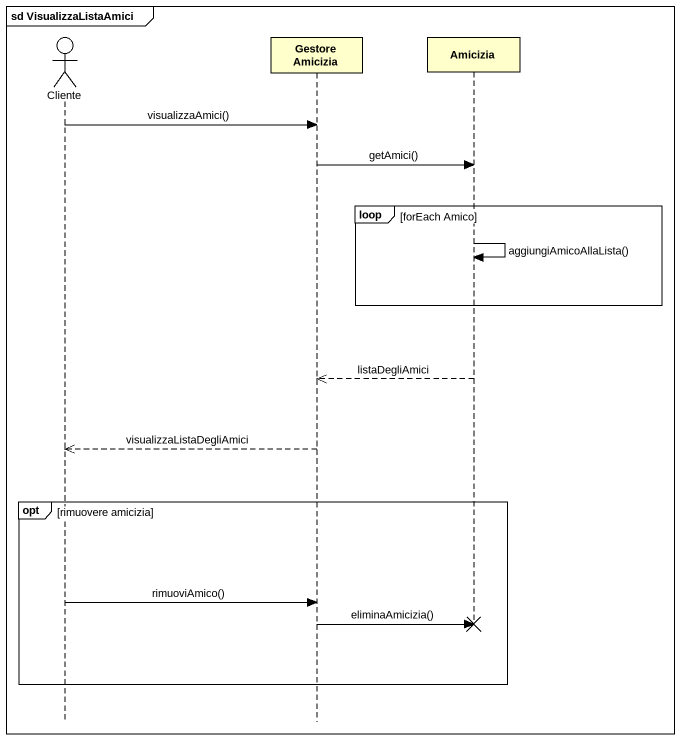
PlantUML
@startuml
mainframe sd VisualizzaListaAmici
hide footbox
actor Cliente
participant "Gestore Amicizia" as Gestore_Amicizia
participant Amicizia

Cliente -> Gestore_Amicizia : visualizzaAmici()
Gestore_Amicizia -> Amicizia : getAmici()
loop forEach Amico
  Amicizia -> Amicizia : aggiungiAmicoAllaLista()
end
Amicizia -->> Gestore_Amicizia : listaDegliAmici
Gestore_Amicizia -->> Cliente : visualizzaListaDegliAmici
opt rimuovere amicizia
  Cliente -> Gestore_Amicizia : rimuoviAmico()
  Gestore_Amicizia -> Amicizia !! : eliminaAmicizia()
end
@enduml
